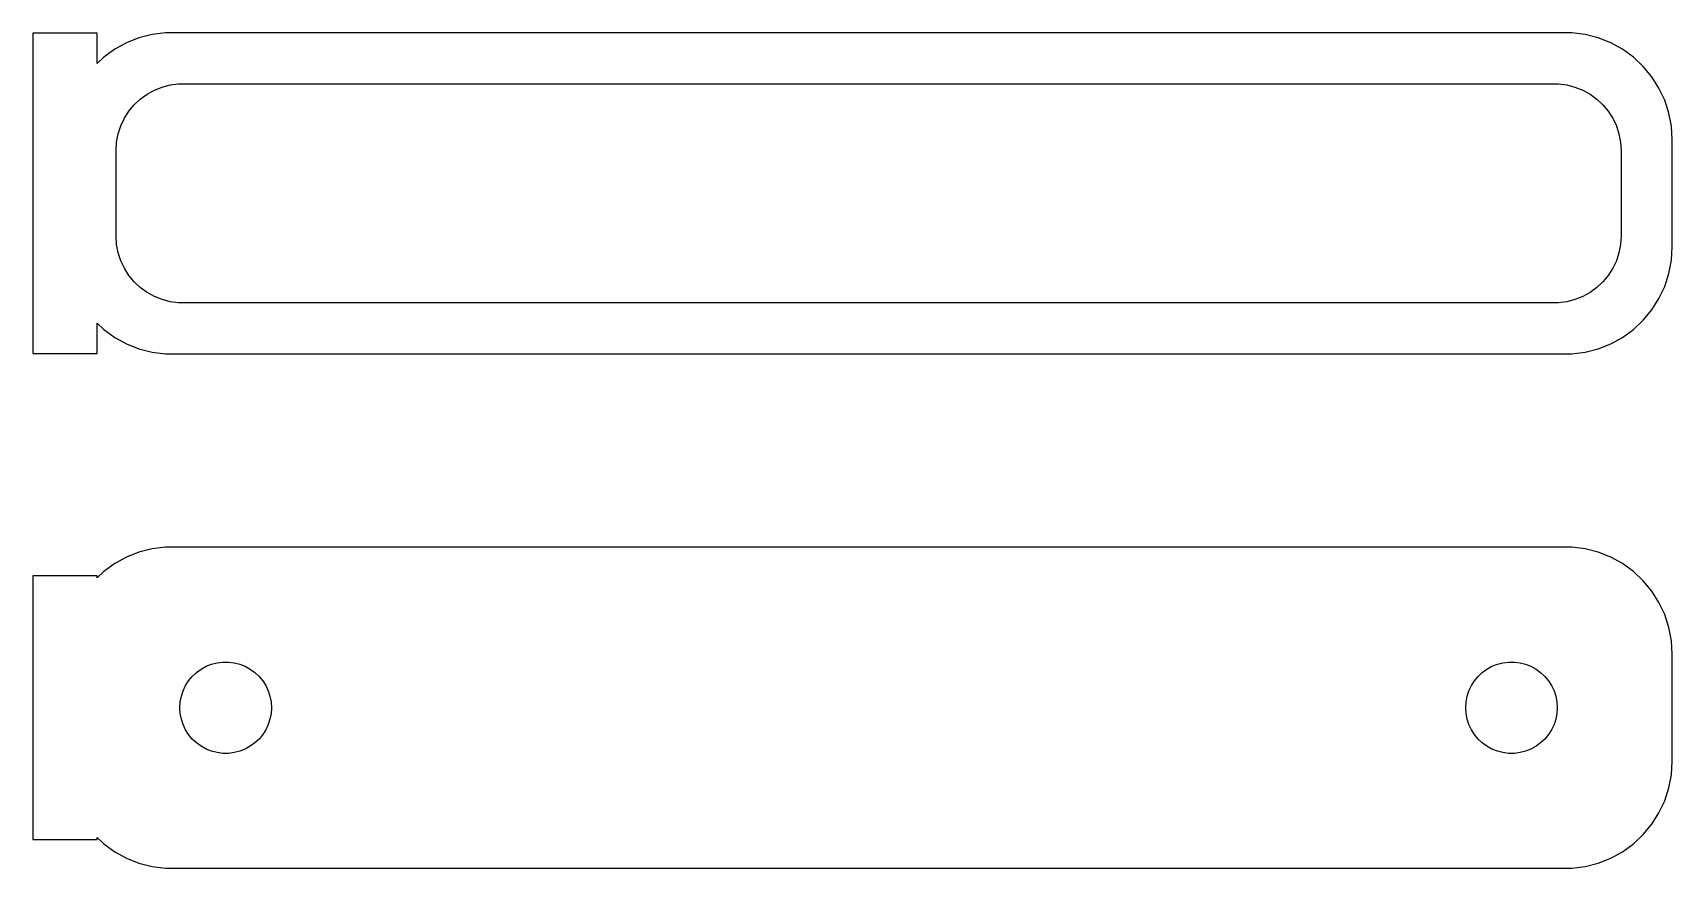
# Model space of a CAD drawing. Header units: metres. Extents: x -39 to 37.5, y 40.5 to 79.5.
import ezdxf

# ---------------------------------------------------------------- set-up
doc = ezdxf.new("R2010")
doc.units = ezdxf.units.M

msp = doc.modelspace()

# ---------------------------------------------------------------- linework, layer by layer
for p, q in [((-36, 79.4792), (-39, 79.4792)), ((-39, 79.4792), (-39, 64.5208)), ((-36, 78.0587), (-36, 79.4792)), ((-34.6289, 79.0241), (-35.1791, 78.7216)), ((-34.0451, 79.2553), (-34.6289, 79.0241)), ((-33.4369, 79.4114), (-34.0451, 79.2553)), ((-32.8139, 79.4901), (-33.4369, 79.4114)), ((32.8139, 79.4901), (-32.8139, 79.4901)), ((33.4369, 79.4114), (32.8139, 79.4901)), ((34.0451, 79.2553), (33.4369, 79.4114)), ((34.6289, 79.0241), (34.0451, 79.2553)), ((35.1791, 78.7216), (34.6289, 79.0241)), ((-35.6871, 78.3526), (-36, 78.0587)), ((-35.1791, 78.7216), (-35.6871, 78.3526)), ((35.6871, 78.3526), (35.1791, 78.7216)), ((36.1448, 77.9227), (35.6871, 78.3526)), ((36.5451, 77.4389), (36.1448, 77.9227)), ((36.8815, 76.9088), (36.5451, 77.4389)), ((-33.9842, 76.3985), (-33.668, 76.6283)), ((-33.668, 76.6283), (-33.3254, 76.8167)), ((-33.3254, 76.8167), (-32.9619, 76.9606)), ((-32.9619, 76.9606), (-32.5833, 77.0578)), ((-32.5833, 77.0578), (-32.1954, 77.1068)), ((-32.1954, 77.1068), (32.1954, 77.1068)), ((32.1954, 77.1068), (32.5833, 77.0578)), ((32.5833, 77.0578), (32.9619, 76.9606)), ((32.9619, 76.9606), (33.3254, 76.8167)), ((33.3254, 76.8167), (33.668, 76.6283)), ((33.668, 76.6283), (33.9842, 76.3985)), ((37.1489, 76.3406), (36.8815, 76.9088)), ((-34.7279, 75.4996), (-34.5184, 75.8297)), ((-34.5184, 75.8297), (-34.2692, 76.1309)), ((-34.2692, 76.1309), (-33.9842, 76.3985)), ((33.9842, 76.3985), (34.2692, 76.1309)), ((34.2692, 76.1309), (34.5184, 75.8297)), ((34.5184, 75.8297), (34.7279, 75.4996)), ((37.3429, 75.7434), (37.1489, 76.3406)), ((37.4606, 75.1267), (37.3429, 75.7434)), ((-35.0151, 74.7741), (-34.8943, 75.1459)), ((-34.8943, 75.1459), (-34.7279, 75.4996)), ((34.7279, 75.4996), (34.8943, 75.1459)), ((34.8943, 75.1459), (35.0151, 74.7741)), ((37.5, 74.5), (37.4606, 75.1267)), ((-35.1129, 74), (-35.0884, 74.3902)), ((-35.0884, 74.3902), (-35.0151, 74.7741)), ((35.0151, 74.7741), (35.0884, 74.3902)), ((35.0884, 74.3902), (35.1129, 74)), ((37.5, 69.5), (37.5, 74.5)), ((-35.1129, 70), (-35.1129, 74)), ((35.1129, 74), (35.1129, 70)), ((-35.0884, 69.6098), (-35.1129, 70)), ((35.1129, 70), (35.0884, 69.6098)), ((-35.0151, 69.2259), (-35.0884, 69.6098)), ((-34.8943, 68.8541), (-35.0151, 69.2259)), ((-34.7279, 68.5004), (-34.8943, 68.8541)), ((34.8943, 68.8541), (34.7279, 68.5004)), ((35.0151, 69.2259), (34.8943, 68.8541)), ((35.0884, 69.6098), (35.0151, 69.2259)), ((37.3429, 68.2566), (37.4606, 68.8733)), ((37.4606, 68.8733), (37.5, 69.5)), ((-34.5184, 68.1703), (-34.7279, 68.5004)), ((-34.2692, 67.8691), (-34.5184, 68.1703)), ((34.5184, 68.1703), (34.2692, 67.8691)), ((34.7279, 68.5004), (34.5184, 68.1703)), ((37.1489, 67.6594), (37.3429, 68.2566)), ((-33.9842, 67.6015), (-34.2692, 67.8691)), ((-33.668, 67.3717), (-33.9842, 67.6015)), ((-33.3254, 67.1833), (-33.668, 67.3717)), ((33.668, 67.3717), (33.3254, 67.1833)), ((33.9842, 67.6015), (33.668, 67.3717)), ((34.2692, 67.8691), (33.9842, 67.6015)), ((36.8815, 67.0912), (37.1489, 67.6594)), ((-32.9619, 67.0394), (-33.3254, 67.1833)), ((-32.5833, 66.9422), (-32.9619, 67.0394)), ((-32.1954, 66.8932), (-32.5833, 66.9422)), ((32.1954, 66.8932), (-32.1954, 66.8932)), ((32.5833, 66.9422), (32.1954, 66.8932)), ((32.9619, 67.0394), (32.5833, 66.9422)), ((33.3254, 67.1833), (32.9619, 67.0394)), ((36.1448, 66.0773), (36.5451, 66.5611)), ((36.5451, 66.5611), (36.8815, 67.0912)), ((-36, 64.5208), (-36, 65.9413)), ((-36, 65.9413), (-35.6871, 65.6474)), ((35.6871, 65.6474), (36.1448, 66.0773)), ((-35.6871, 65.6474), (-35.1791, 65.2784)), ((-35.1791, 65.2784), (-34.6289, 64.9759)), ((34.6289, 64.9759), (35.1791, 65.2784)), ((35.1791, 65.2784), (35.6871, 65.6474)), ((-39, 64.5208), (-36, 64.5208)), ((-34.6289, 64.9759), (-34.0451, 64.7447)), ((-34.0451, 64.7447), (-33.4369, 64.5886)), ((-33.4369, 64.5886), (-32.8139, 64.5099)), ((-32.8139, 64.5099), (32.8139, 64.5099)), ((32.8139, 64.5099), (33.4369, 64.5886)), ((33.4369, 64.5886), (34.0451, 64.7447)), ((34.0451, 64.7447), (34.6289, 64.9759)), ((-34.0451, 55.2553), (-34.6289, 55.0241)), ((-33.4369, 55.4114), (-34.0451, 55.2553)), ((-32.8139, 55.4901), (-33.4369, 55.4114)), ((32.8139, 55.4901), (-32.8139, 55.4901)), ((33.4369, 55.4114), (32.8139, 55.4901)), ((34.0451, 55.2553), (33.4369, 55.4114)), ((34.6289, 55.0241), (34.0451, 55.2553)), ((-35.6871, 54.3526), (-36, 54.0587)), ((-35.1791, 54.7216), (-35.6871, 54.3526)), ((-34.6289, 55.0241), (-35.1791, 54.7216)), ((35.1791, 54.7216), (34.6289, 55.0241)), ((35.6871, 54.3526), (35.1791, 54.7216)), ((36.1448, 53.9227), (35.6871, 54.3526)), ((-36, 54.1526), (-39, 54.1526)), ((-39, 54.1526), (-39, 41.8474)), ((-36, 54.0587), (-36, 54.1526)), ((36.5451, 53.4389), (36.1448, 53.9227)), ((36.8815, 52.9088), (36.5451, 53.4389)), ((37.1489, 52.3406), (36.8815, 52.9088)), ((37.3429, 51.7434), (37.1489, 52.3406)), ((37.4606, 51.1267), (37.3429, 51.7434)), ((37.5, 50.5), (37.4606, 51.1267)), ((37.5, 45.5), (37.5, 50.5)), ((-31.3611, 49.6453), (-31.1441, 49.8029)), ((-31.1441, 49.8029), (-30.9091, 49.9321)), ((-30.9091, 49.9321), (-30.6598, 50.0308)), ((-30.6598, 50.0308), (-30.4001, 50.0975)), ((-30.4001, 50.0975), (-30.1341, 50.1311)), ((-30.1341, 50.1311), (-29.8659, 50.1311)), ((-29.8659, 50.1311), (-29.5999, 50.0975)), ((-29.5999, 50.0975), (-29.3401, 50.0308)), ((-29.3401, 50.0308), (-29.0908, 49.9321)), ((-29.0908, 49.9321), (-28.8559, 49.8029)), ((-28.8559, 49.8029), (-28.6389, 49.6453)), ((28.6389, 49.6453), (28.8559, 49.8029)), ((28.8559, 49.8029), (29.0908, 49.9321)), ((29.0908, 49.9321), (29.3401, 50.0308)), ((29.3401, 50.0308), (29.5999, 50.0975)), ((29.5999, 50.0975), (29.8659, 50.1311)), ((29.8659, 50.1311), (30.1341, 50.1311)), ((30.1341, 50.1311), (30.4001, 50.0975)), ((30.4001, 50.0975), (30.6598, 50.0308)), ((30.6598, 50.0308), (30.9091, 49.9321)), ((30.9091, 49.9321), (31.1441, 49.8029)), ((31.1441, 49.8029), (31.3611, 49.6453)), ((-31.9853, 48.786), (-31.8712, 49.0287)), ((-31.8712, 49.0287), (-31.7275, 49.2551)), ((-31.7275, 49.2551), (-31.5565, 49.4617)), ((-31.5565, 49.4617), (-31.3611, 49.6453)), ((-28.6389, 49.6453), (-28.4434, 49.4617)), ((-28.4434, 49.4617), (-28.2725, 49.2551)), ((-28.2725, 49.2551), (-28.1288, 49.0287)), ((-28.1288, 49.0287), (-28.0146, 48.786)), ((28.0146, 48.786), (28.1288, 49.0287)), ((28.1288, 49.0287), (28.2725, 49.2551)), ((28.2725, 49.2551), (28.4434, 49.4617)), ((28.4434, 49.4617), (28.6389, 49.6453)), ((31.3611, 49.6453), (31.5565, 49.4617)), ((31.5565, 49.4617), (31.7275, 49.2551)), ((31.7275, 49.2551), (31.8712, 49.0287)), ((31.8712, 49.0287), (31.9853, 48.786)), ((-32.1353, 48), (-32.1185, 48.2676)), ((-32.1185, 48.2676), (-32.0682, 48.531)), ((-32.0682, 48.531), (-31.9853, 48.786)), ((-28.0146, 48.786), (-27.9318, 48.531)), ((-27.9318, 48.531), (-27.8815, 48.2676)), ((-27.8815, 48.2676), (-27.8647, 48)), ((27.8647, 48), (27.8815, 48.2676)), ((27.8815, 48.2676), (27.9318, 48.531)), ((27.9318, 48.531), (28.0146, 48.786)), ((31.9853, 48.786), (32.0682, 48.531)), ((32.0682, 48.531), (32.1185, 48.2676)), ((32.1185, 48.2676), (32.1353, 48)), ((-32.1185, 47.7324), (-32.1353, 48)), ((-32.0682, 47.469), (-32.1185, 47.7324)), ((-31.9853, 47.214), (-32.0682, 47.469)), ((-27.9318, 47.469), (-28.0146, 47.214)), ((-27.8815, 47.7324), (-27.9318, 47.469)), ((-27.8647, 48), (-27.8815, 47.7324)), ((27.8815, 47.7324), (27.8647, 48)), ((27.9318, 47.469), (27.8815, 47.7324)), ((28.0146, 47.214), (27.9318, 47.469)), ((32.0682, 47.469), (31.9853, 47.214)), ((32.1185, 47.7324), (32.0682, 47.469)), ((32.1353, 48), (32.1185, 47.7324)), ((-31.8712, 46.9713), (-31.9853, 47.214)), ((-31.7275, 46.7449), (-31.8712, 46.9713)), ((-31.5565, 46.5383), (-31.7275, 46.7449)), ((-28.2725, 46.7449), (-28.4434, 46.5383)), ((-28.1288, 46.9713), (-28.2725, 46.7449)), ((-28.0146, 47.214), (-28.1288, 46.9713)), ((28.1288, 46.9713), (28.0146, 47.214)), ((28.2725, 46.7449), (28.1288, 46.9713)), ((28.4434, 46.5383), (28.2725, 46.7449)), ((31.7275, 46.7449), (31.5565, 46.5383)), ((31.8712, 46.9713), (31.7275, 46.7449)), ((31.9853, 47.214), (31.8712, 46.9713)), ((-31.3611, 46.3547), (-31.5565, 46.5383)), ((-31.1441, 46.1971), (-31.3611, 46.3547)), ((-30.9091, 46.0679), (-31.1441, 46.1971)), ((-30.6598, 45.9692), (-30.9091, 46.0679)), ((-30.4001, 45.9025), (-30.6598, 45.9692)), ((-30.1341, 45.8689), (-30.4001, 45.9025)), ((-29.5999, 45.9025), (-29.8659, 45.8689)), ((-29.3401, 45.9692), (-29.5999, 45.9025)), ((-29.0908, 46.0679), (-29.3401, 45.9692)), ((-28.8559, 46.1971), (-29.0908, 46.0679)), ((-28.6389, 46.3547), (-28.8559, 46.1971)), ((-28.4434, 46.5383), (-28.6389, 46.3547)), ((28.6389, 46.3547), (28.4434, 46.5383)), ((28.8559, 46.1971), (28.6389, 46.3547)), ((29.0908, 46.0679), (28.8559, 46.1971)), ((29.3401, 45.9692), (29.0908, 46.0679)), ((29.5999, 45.9025), (29.3401, 45.9692)), ((29.8659, 45.8689), (29.5999, 45.9025)), ((30.4001, 45.9025), (30.1341, 45.8689)), ((30.6598, 45.9692), (30.4001, 45.9025)), ((30.9091, 46.0679), (30.6598, 45.9692)), ((31.1441, 46.1971), (30.9091, 46.0679)), ((31.3611, 46.3547), (31.1441, 46.1971)), ((31.5565, 46.5383), (31.3611, 46.3547)), ((-29.8659, 45.8689), (-30.1341, 45.8689)), ((30.1341, 45.8689), (29.8659, 45.8689)), ((37.4606, 44.8733), (37.5, 45.5)), ((37.3429, 44.2566), (37.4606, 44.8733)), ((36.8815, 43.0912), (37.1489, 43.6594)), ((37.1489, 43.6594), (37.3429, 44.2566)), ((36.5451, 42.5611), (36.8815, 43.0912)), ((35.6871, 41.6474), (36.1448, 42.0773)), ((36.1448, 42.0773), (36.5451, 42.5611)), ((-39, 41.8474), (-36, 41.8474)), ((-36, 41.8474), (-36, 41.9413)), ((-36, 41.9413), (-35.6871, 41.6474)), ((-35.6871, 41.6474), (-35.1791, 41.2784)), ((35.1791, 41.2784), (35.6871, 41.6474)), ((-35.1791, 41.2784), (-34.6289, 40.9759)), ((-34.6289, 40.9759), (-34.0451, 40.7447)), ((-34.0451, 40.7447), (-33.4369, 40.5886)), ((-33.4369, 40.5886), (-32.8139, 40.5099)), ((32.8139, 40.5099), (33.4369, 40.5886)), ((33.4369, 40.5886), (34.0451, 40.7447)), ((34.0451, 40.7447), (34.6289, 40.9759)), ((34.6289, 40.9759), (35.1791, 41.2784)), ((-32.8139, 40.5099), (32.8139, 40.5099))]:
    msp.add_line(p, q)

doc.saveas('drawing.dxf')
